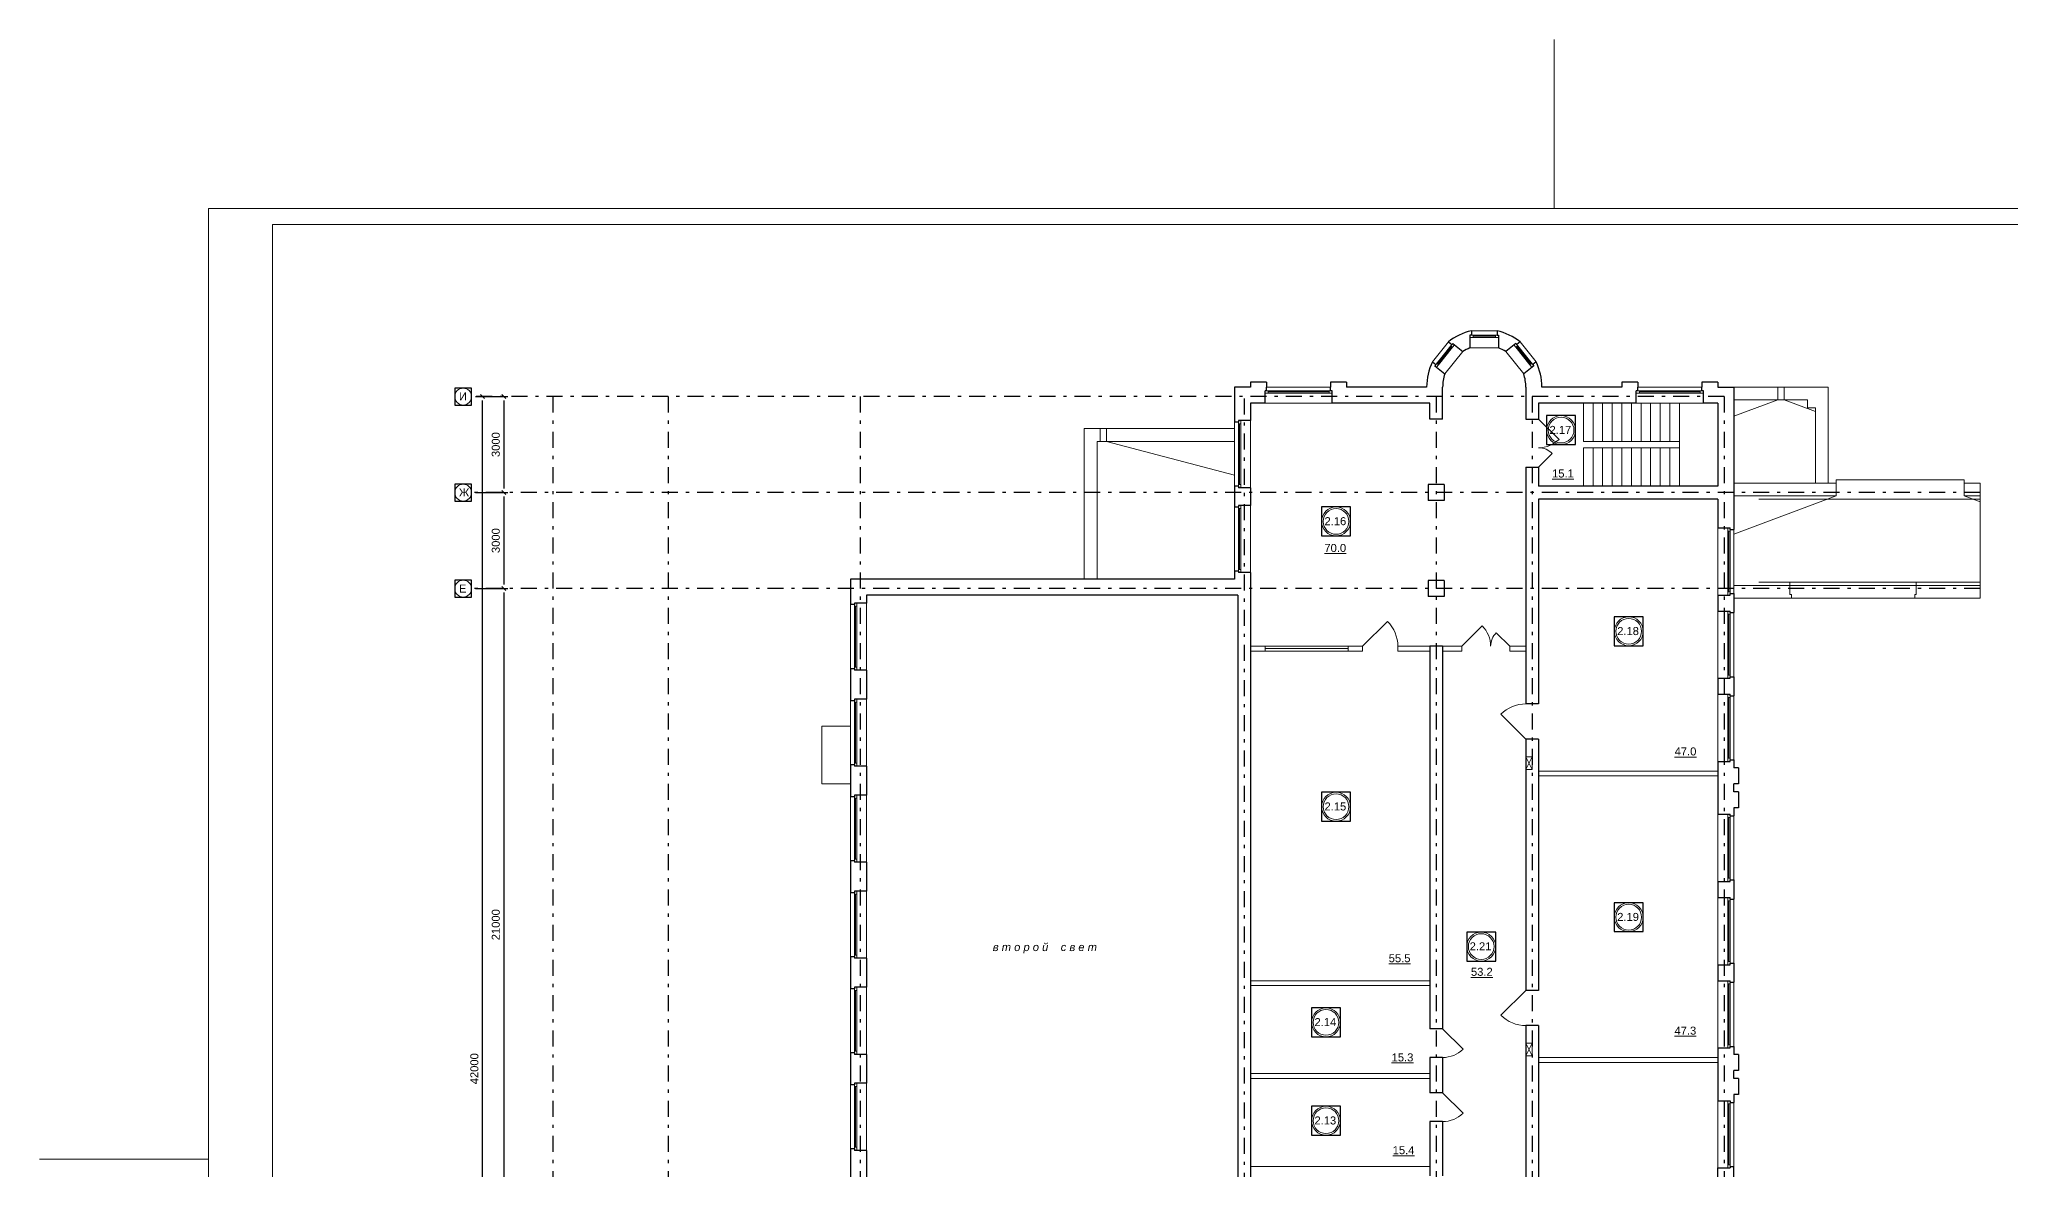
# Model space of a CAD drawing. Header units: metres. Extents: x -5.1 to 89.6, y -5.3 to 64.6.
# Drawn here: x -5.1 to 56.5, y 29.3 to 64.6 of the extents above; entities that cross this region are included whole.
import ezdxf
from ezdxf.enums import TextEntityAlignment as Align

# ---------------------------------------------------------------- set-up
doc = ezdxf.new("R2010")
doc.units = ezdxf.units.M
doc.header["$MEASUREMENT"] = 0
doc.linetypes.add('( Dashdot )', pattern=[1.001, 0.5, -0.25, 0.001, -0.25])
doc.linetypes.add('DGN Style 3', pattern=[9.681301, 6.915215, -2.766086])
doc.layers.get('DEFPOINTS').update_dxf_attribs({"lineweight": 0})
doc.layers.add('Level 50', color=7, linetype='Continuous', lineweight=0)
doc.layers.add('YOLO_TABLE', color=1, linetype='Continuous')
doc.styles.add('Standard_0', font='arial.ttf')
doc.styles.add('Style-Arial', font='arial.ttf')
doc.styles.add('Style-Arial IF', font='ariali.ttf')
doc.dimstyles.get("Standard").update_dxf_attribs({"dimtxt": 0.00018, "dimasz": 0.00018, "dimexe": 0.0002, "dimexo": 0.0625, "dimgap": 9e-05, "dimtad": 0, "dimtih": 1, "dimtoh": 1, "dimdec": 4, "dimlfac": 1000, "dimzin": 0, "dimdsep": 46, "dimtxsty": 'Standard_0', "dimcen": 9e-05, "dimadec": 0, "dimazin": 0, "dimtfac": 1, "dimtdec": 4, "dimtofl": 0, "dimtmove": 0, "dimatfit": 0, "dimfxl": 0.01, "dimfxlon": 1, "dimtolj": 1, "dimtzin": 0, "dimarcsym": 0})

# ---------------------------------------------------------------- blocks, each defined once
blk = doc.blocks.new('_Oblique-1')
at = {"color": 0, "linetype": 'ByBlock', "lineweight": -2}
blk.add_line((0.5, 0.5), (-0.5, -0.5), dxfattribs=at)
blk = doc.blocks.new('*D117')
at = {"color": 0, "linetype": 'Continuous', "lineweight": -2, "transparency": 16777216}
for p, q in [((8.575, 53.48), (9.583, 53.48)), ((9.458, 53.355), (9.458, 50.605)), ((8.575, 50.48), (9.583, 50.48))]:
    blk.add_line(p, q, dxfattribs=at)
at = {"layer": 'DEFPOINTS', "color": 0, "linetype": 'Continuous', "transparency": 16777216}
for p in [(8.45, 53.48), (8.45, 50.48), (9.458, 50.48)]:
    blk.add_point(p, dxfattribs=at)
at = {"color": 0, "linetype": 'Continuous', "lineweight": -2, "transparency": 16777216, "xscale": 0.125, "yscale": 0.125, "zscale": 0.125}
for p, rotation in [((9.458, 53.48), 90), ((9.458, 50.48), 270)]:
    blk.add_blockref('_Oblique-1', p, dxfattribs=dict(at, rotation=rotation))
at = {"color": 0, "linetype": 'Continuous', "lineweight": 0, "transparency": 16777216, "insert": (9.205, 51.98), "char_height": 0.25, "attachment_point": 5, "rotation": 90, "style": 'Style-Arial'}
blk.add_mtext('\\A1;3000', dxfattribs=at)
blk = doc.blocks.new('*D118')
at = {"color": 0, "linetype": 'Continuous', "lineweight": -2, "transparency": 16777216}
for p, q in [((8.575, 53.48), (8.913, 53.48)), ((8.788, 11.605), (8.788, 53.355)), ((8.575, 11.48), (8.913, 11.48))]:
    blk.add_line(p, q, dxfattribs=at)
at = {"layer": 'DEFPOINTS', "color": 0, "linetype": 'Continuous', "transparency": 16777216}
for p in [(8.45, 53.48), (8.788, 53.48), (8.45, 11.48)]:
    blk.add_point(p, dxfattribs=at)
at = {"color": 0, "linetype": 'Continuous', "lineweight": -2, "transparency": 16777216, "xscale": 0.125, "yscale": 0.125, "zscale": 0.125}
for p, rotation in [((8.788, 53.48), 90), ((8.788, 11.48), 270)]:
    blk.add_blockref('_Oblique-1', p, dxfattribs=dict(at, rotation=rotation))
at = {"color": 0, "linetype": 'Continuous', "lineweight": 0, "transparency": 16777216, "insert": (8.536, 32.48), "char_height": 0.25, "attachment_point": 5, "rotation": 90, "style": 'Style-Arial'}
blk.add_mtext('\\A1;42000', dxfattribs=at)
blk = doc.blocks.new('*D135')
at = {"color": 0, "linetype": 'Continuous', "lineweight": -2, "transparency": 16777216}
for p, q in [((8.575, 50.48), (9.583, 50.48)), ((9.458, 50.355), (9.458, 47.605)), ((8.575, 47.48), (9.583, 47.48))]:
    blk.add_line(p, q, dxfattribs=at)
at = {"layer": 'DEFPOINTS', "color": 0, "linetype": 'Continuous', "transparency": 16777216}
for p in [(8.45, 50.48), (8.45, 47.48), (9.458, 47.48)]:
    blk.add_point(p, dxfattribs=at)
at = {"color": 0, "linetype": 'Continuous', "lineweight": -2, "transparency": 16777216, "xscale": 0.125, "yscale": 0.125, "zscale": 0.125}
for p, rotation in [((9.458, 50.48), 90), ((9.458, 47.48), 270)]:
    blk.add_blockref('_Oblique-1', p, dxfattribs=dict(at, rotation=rotation))
at = {"color": 0, "linetype": 'Continuous', "lineweight": 0, "transparency": 16777216, "insert": (9.205, 48.98), "char_height": 0.25, "attachment_point": 5, "rotation": 90, "style": 'Style-Arial'}
blk.add_mtext('\\A1;3000', dxfattribs=at)
blk = doc.blocks.new('*D136')
at = {"color": 0, "linetype": 'Continuous', "lineweight": -2, "transparency": 16777216}
for p, q in [((8.575, 47.48), (9.583, 47.48)), ((9.458, 47.355), (9.458, 26.605)), ((8.575, 26.48), (9.583, 26.48))]:
    blk.add_line(p, q, dxfattribs=at)
at = {"layer": 'DEFPOINTS', "color": 0, "linetype": 'Continuous', "transparency": 16777216}
for p in [(8.45, 47.48), (8.45, 26.48), (9.458, 26.48)]:
    blk.add_point(p, dxfattribs=at)
at = {"color": 0, "linetype": 'Continuous', "lineweight": -2, "transparency": 16777216, "xscale": 0.125, "yscale": 0.125, "zscale": 0.125}
for p, rotation in [((9.458, 47.48), 90), ((9.458, 26.48), 270)]:
    blk.add_blockref('_Oblique-1', p, dxfattribs=dict(at, rotation=rotation))
at = {"color": 0, "linetype": 'Continuous', "lineweight": 0, "transparency": 16777216, "insert": (9.205, 36.98), "char_height": 0.25, "attachment_point": 5, "rotation": 90, "style": 'Style-Arial'}
blk.add_mtext('\\A1;21000', dxfattribs=at)

msp = doc.modelspace()

# ---------------------------------------------------------------- linework, layer by layer
at = {"color": 7, "linetype": 'Continuous', "lineweight": 0}
for p, q in [((42.28132138, 59.35202397), (42.28132138, 64.63951128)), ((39.69221794, 55.53477374), (40.49221794, 55.53477374)), ((38.97123029, 55.18810848), (38.4716723, 54.56325505)), ((39.1089764, 55.1419982), (38.54697365, 54.43903809)), ((38.63675574, 54.49528911), (39.07386899, 55.04203586)), ((39.42060597, 54.8928565), (38.85860323, 54.18989639)), ((39.64221794, 55.39839138), (40.54221794, 55.39839138)), ((39.64221794, 54.99941196), (40.54221794, 54.99941196)), ((39.74221794, 55.36339138), (40.44221794, 55.36339138)), ((40.76382991, 54.8928565), (41.32583266, 54.18989639)), ((41.07545949, 55.1419982), (41.63746223, 54.43903809)), ((41.1105669, 55.04203586), (41.54768015, 54.49528911)), ((41.2132056, 55.18810848), (41.71276359, 54.56325505)), ((35.29221794, 53.77978087), (33.29221794, 53.77978087)), ((35.24221794, 53.62478087), (33.34221794, 53.62478087)), ((46.89221794, 53.77978087), (44.89221794, 53.77978087)), ((46.84221794, 53.62478087), (44.94221794, 53.62478087)), ((35.34221794, 53.27978087), (33.24221794, 53.27978087)), ((43.49221794, 53.27978087), (43.49221794, 52.07978087)), ((43.79221794, 53.27978087), (43.79221794, 52.07978087)), ((44.09221794, 53.27978087), (44.09221794, 52.07978087)), ((44.39221794, 53.27978087), (44.39221794, 52.07978087)), ((44.69221794, 53.27978087), (44.69221794, 52.07978087)), ((46.94221794, 53.27978087), (44.84221794, 53.27978087)), ((44.99221794, 53.27978087), (44.99221794, 52.07978087)), ((45.29221794, 53.27978087), (45.29221794, 52.07978087)), ((45.59221794, 53.27978087), (45.59221794, 52.07978087)), ((45.89221794, 53.27978087), (45.89221794, 52.07978087)), ((32.29221794, 52.67978087), (32.29221794, 50.67978087)), ((32.44721794, 52.62978087), (32.44721794, 50.72978087)), ((32.79221794, 52.72978087), (32.79221794, 50.62978087)), ((43.49221794, 51.87978087), (43.49221794, 50.67978087)), ((43.79221794, 51.87978087), (43.79221794, 50.67978087)), ((44.09221794, 51.87978087), (44.09221794, 50.67978087)), ((44.39221794, 51.87978087), (44.39221794, 50.67978087)), ((44.69221794, 51.87978087), (44.69221794, 50.67978087)), ((44.99221794, 51.87978087), (44.99221794, 50.67978087)), ((45.29221794, 51.87978087), (45.29221794, 50.67978087)), ((45.59221794, 51.87978087), (45.59221794, 50.67978087)), ((45.89221794, 51.87978087), (45.89221794, 50.67978087)), ((32.29221794, 50.02978087), (32.29221794, 48.02978087)), ((32.44721794, 49.97978087), (32.44721794, 48.07978087)), ((32.79221794, 50.07978087), (32.79221794, 47.97978087)), ((47.39221794, 47.27978087), (47.39221794, 49.37978087)), ((47.73721794, 47.37978087), (47.73721794, 49.27978087)), ((47.89221794, 47.32978087), (47.89221794, 49.32978087)), ((20.29221794, 46.97978087), (20.29221794, 44.97978087)), ((20.44721794, 46.92978087), (20.44721794, 45.02978087)), ((20.79221794, 47.02978087), (20.79221794, 44.92978087)), ((47.39221794, 44.67978087), (47.39221794, 46.77978087)), ((47.73721794, 44.77978087), (47.73721794, 46.67978087)), ((47.89221794, 44.72978087), (47.89221794, 46.72978087)), ((33.24221794, 45.60478087), (35.84221794, 45.60478087)), ((20.29221794, 43.97978087), (20.29221794, 41.97978087)), ((20.44721794, 43.92978087), (20.44721794, 42.02978087)), ((20.79221794, 44.02978087), (20.79221794, 41.92978087)), ((47.39221794, 42.07978087), (47.39221794, 44.17978087)), ((47.73721794, 42.17978087), (47.73721794, 44.07978087)), ((47.89221794, 42.12978087), (47.89221794, 44.12978087)), ((20.29221794, 40.97978087), (20.29221794, 38.97978087)), ((20.44721794, 40.92978087), (20.44721794, 39.02978087)), ((20.79221794, 41.02978087), (20.79221794, 38.92978087)), ((47.39221794, 38.32978087), (47.39221794, 40.42978087)), ((47.73721794, 38.42978087), (47.73721794, 40.32978087)), ((47.89221794, 38.37978087), (47.89221794, 40.37978087)), ((20.29221794, 37.97978087), (20.29221794, 35.97978087)), ((20.44721794, 37.92978087), (20.44721794, 36.02978087)), ((20.79221794, 38.02978087), (20.79221794, 35.92978087)), ((47.39221794, 35.72978087), (47.39221794, 37.82978087)), ((47.73721794, 35.82978087), (47.73721794, 37.72978087)), ((47.89221794, 35.77978087), (47.89221794, 37.77978087)), ((47.39221794, 33.12978087), (47.39221794, 35.22978087)), ((47.73721794, 33.22978087), (47.73721794, 35.12978087)), ((47.89221794, 33.17978087), (47.89221794, 35.17978087)), ((20.29221794, 34.97978087), (20.29221794, 32.97978087)), ((20.44721794, 34.92978087), (20.44721794, 33.02978087)), ((20.79221794, 35.02978087), (20.79221794, 32.92978087)), ((20.79221794, 32.02978087), (20.79221794, 29.92978087)), ((20.29221794, 31.97978087), (20.29221794, 29.97978087)), ((20.44721794, 31.92978087), (20.44721794, 30.02978087)), ((47.39221794, 31.47978087), (47.39221794, 29.37978087)), ((47.89221794, 31.42978087), (47.89221794, 29.42978087)), ((47.73721794, 31.37978087), (47.73721794, 29.47978087)), ((0.23132138, 29.65202397), (-5.05616593, 29.65202397))]:
    msp.add_line(p, q, dxfattribs=at)
at = {"color": 7, "linetype": 'Continuous', "lineweight": 30}
for p, q in [((39.69221794, 55.53477374), (39.69221794, 55.39839138)), ((40.49221794, 55.53477374), (40.49221794, 55.39839138)), ((38.97123029, 55.18810848), (39.07775402, 55.10294486)), ((39.07775402, 55.10294486), (39.1089764, 55.1419982)), ((39.1089764, 55.1419982), (39.42060597, 54.8928565)), ((39.64221794, 55.39839138), (39.64221794, 54.99941196)), ((39.69221794, 55.39839138), (39.64221794, 55.39839138)), ((40.49221794, 55.39839138), (40.54221794, 55.39839138)), ((40.54221794, 55.39839138), (40.54221794, 54.99941196)), ((41.07545949, 55.1419982), (40.76382991, 54.8928565)), ((41.07545949, 55.1419982), (41.10668186, 55.10294486)), ((41.2132056, 55.18810848), (41.10668186, 55.10294486)), ((38.4716723, 54.56325505), (38.57819603, 54.47809143)), ((38.57819603, 54.47809143), (38.54697365, 54.43903809)), ((38.54697365, 54.43903809), (38.85860323, 54.18989639)), ((41.63746223, 54.43903809), (41.32583266, 54.18989639)), ((41.71276359, 54.56325505), (41.60623986, 54.47809143)), ((41.60623986, 54.47809143), (41.63746223, 54.43903809)), ((32.29221794, 53.77978087), (32.29221794, 52.67978087)), ((32.79221794, 53.77978087), (32.29221794, 53.77978087)), ((32.79221794, 53.92978087), (32.79221794, 53.77978087)), ((33.29221794, 53.92978087), (32.79221794, 53.92978087)), ((33.24221794, 53.27978087), (33.24221794, 53.65978087)), ((33.29221794, 53.65978087), (33.24221794, 53.65978087)), ((33.29221794, 53.92978087), (33.29221794, 53.77978087)), ((33.29221794, 53.65978087), (33.29221794, 53.77978087)), ((35.29221794, 53.92978087), (35.29221794, 53.77978087)), ((35.79221794, 53.92978087), (35.29221794, 53.92978087)), ((35.29221794, 53.65978087), (35.29221794, 53.77978087)), ((35.34221794, 53.65978087), (35.29221794, 53.65978087)), ((35.34221794, 53.27978087), (35.34221794, 53.65978087)), ((35.79221794, 53.92978087), (35.79221794, 53.77978087)), ((38.29221794, 53.77978087), (35.79221794, 53.77978087)), ((38.79221794, 52.77978087), (38.79221794, 53.77978087)), ((41.39221794, 53.77978087), (41.39221794, 52.77978087)), ((44.39221794, 53.77978087), (41.89221794, 53.77978087)), ((44.39221794, 53.92978087), (44.39221794, 53.77978087)), ((44.89221794, 53.92978087), (44.39221794, 53.92978087)), ((44.84221794, 53.27978087), (44.84221794, 53.65978087)), ((44.89221794, 53.65978087), (44.84221794, 53.65978087)), ((44.89221794, 53.92978087), (44.89221794, 53.77978087)), ((44.89221794, 53.65978087), (44.89221794, 53.77978087)), ((46.89221794, 53.92978087), (46.89221794, 53.77978087)), ((47.39221794, 53.92978087), (46.89221794, 53.92978087)), ((46.89221794, 53.65978087), (46.89221794, 53.77978087)), ((46.94221794, 53.65978087), (46.89221794, 53.65978087)), ((46.94221794, 53.65978087), (46.89221794, 53.65978087)), ((46.94221794, 53.27978087), (46.94221794, 53.65978087)), ((47.39221794, 53.92978087), (47.39221794, 53.77978087)), ((47.39221794, 53.77978087), (47.89221794, 53.77978087)), ((47.89221794, 53.77978087), (47.89221794, 49.32978087)), ((32.79221794, 53.27978087), (32.79221794, 52.72978087)), ((33.24221794, 53.27978087), (32.79221794, 53.27978087)), ((38.39221794, 53.27978087), (35.34221794, 53.27978087)), ((38.39221794, 52.77978087), (38.39221794, 53.27978087)), ((41.79221794, 53.27978087), (41.79221794, 52.77978087)), ((44.84221794, 53.27978087), (41.79221794, 53.27978087)), ((47.39221794, 53.27978087), (46.94221794, 53.27978087)), ((47.39221794, 53.27978087), (47.39221794, 50.67978087)), ((32.41221794, 52.67978087), (32.29221794, 52.67978087)), ((32.79221794, 52.72978087), (32.41221794, 52.72978087)), ((32.41221794, 52.72978087), (32.41221794, 52.67978087)), ((38.79221794, 52.77978087), (38.39221794, 52.77978087)), ((41.39221794, 52.77978087), (41.79221794, 52.77978087)), ((41.39221794, 51.27978087), (41.79221794, 51.27978087)), ((41.39221794, 51.27978087), (41.39221794, 43.87978087)), ((41.79221794, 51.27978087), (41.79221794, 50.67978087)), ((32.41221794, 50.67978087), (32.29221794, 50.67978087)), ((32.29221794, 50.67978087), (32.29221794, 50.02978087)), ((32.41221794, 50.67978087), (32.41221794, 50.62978087)), ((32.79221794, 50.62978087), (32.41221794, 50.62978087)), ((32.79221794, 50.62978087), (32.79221794, 50.07978087)), ((38.84221794, 50.72978087), (38.34221794, 50.72978087)), ((38.34221794, 50.72978087), (38.34221794, 50.22978087)), ((38.84221794, 50.72978087), (38.84221794, 50.22978087)), ((47.39221794, 50.67978087), (41.79221794, 50.67978087)), ((32.41221794, 50.02978087), (32.29221794, 50.02978087)), ((32.79221794, 50.07978087), (32.41221794, 50.07978087)), ((32.41221794, 50.07978087), (32.41221794, 50.02978087)), ((38.84221794, 50.22978087), (38.34221794, 50.22978087)), ((41.79221794, 50.27978087), (41.79221794, 43.87978087)), ((47.39221794, 50.27978087), (41.79221794, 50.27978087)), ((47.39221794, 50.27978087), (47.39221794, 49.37978087)), ((47.39221794, 49.37978087), (47.77221794, 49.37978087)), ((47.77221794, 49.32978087), (47.77221794, 49.37978087)), ((47.77221794, 49.32978087), (47.89221794, 49.32978087)), ((32.29221794, 47.77978087), (20.29221794, 47.77978087)), ((20.29221794, 47.77978087), (20.29221794, 46.97978087)), ((32.41221794, 48.02978087), (32.29221794, 48.02978087)), ((32.29221794, 48.02978087), (32.29221794, 47.77978087)), ((32.41221794, 48.02978087), (32.41221794, 47.97978087)), ((32.79221794, 47.97978087), (32.41221794, 47.97978087)), ((32.79221794, 47.97978087), (32.79221794, 26.67978087)), ((38.84221794, 47.72978087), (38.34221794, 47.72978087)), ((38.34221794, 47.72978087), (38.34221794, 47.22978087)), ((38.84221794, 47.72978087), (38.84221794, 47.22978087)), ((20.41221794, 46.97978087), (20.29221794, 46.97978087)), ((20.79221794, 47.02978087), (20.41221794, 47.02978087)), ((20.41221794, 47.02978087), (20.41221794, 46.97978087)), ((20.79221794, 47.27978087), (20.79221794, 47.02978087)), ((32.39221794, 47.27978087), (20.79221794, 47.27978087)), ((32.39221794, 47.27978087), (32.39221794, 23.67978087)), ((38.84221794, 47.22978087), (38.34221794, 47.22978087)), ((47.39221794, 47.27978087), (47.77221794, 47.27978087)), ((47.39221794, 47.27978087), (47.39221794, 46.77978087)), ((47.77221794, 47.32978087), (47.89221794, 47.32978087)), ((47.77221794, 47.27978087), (47.77221794, 47.32978087)), ((47.89221794, 47.32978087), (47.89221794, 46.72978087)), ((47.39221794, 46.77978087), (47.77221794, 46.77978087)), ((47.77221794, 46.72978087), (47.77221794, 46.77978087)), ((47.77221794, 46.72978087), (47.89221794, 46.72978087)), ((38.39221794, 45.67978087), (38.39221794, 33.72978087)), ((38.79221794, 45.67978087), (38.39221794, 45.67978087)), ((38.79221794, 45.67978087), (38.79221794, 33.72978087)), ((20.41221794, 44.97978087), (20.29221794, 44.97978087)), ((20.29221794, 44.97978087), (20.29221794, 43.97978087)), ((20.41221794, 44.97978087), (20.41221794, 44.92978087)), ((20.79221794, 44.92978087), (20.41221794, 44.92978087)), ((20.79221794, 44.92978087), (20.79221794, 44.02978087)), ((47.39221794, 44.67978087), (47.77221794, 44.67978087)), ((47.39221794, 44.67978087), (47.39221794, 44.17978087)), ((47.77221794, 44.72978087), (47.89221794, 44.72978087)), ((47.77221794, 44.67978087), (47.77221794, 44.72978087)), ((47.89221794, 44.72978087), (47.89221794, 44.12978087)), ((20.41221794, 43.97978087), (20.29221794, 43.97978087)), ((20.79221794, 44.02978087), (20.41221794, 44.02978087)), ((20.41221794, 44.02978087), (20.41221794, 43.97978087)), ((41.79221794, 43.87978087), (41.39221794, 43.87978087)), ((47.39221794, 44.17978087), (47.77221794, 44.17978087)), ((47.77221794, 44.12978087), (47.77221794, 44.17978087)), ((47.77221794, 44.12978087), (47.89221794, 44.12978087)), ((41.39221794, 42.77978087), (41.39221794, 34.92978087)), ((41.79221794, 42.77978087), (41.39221794, 42.77978087)), ((41.79221794, 42.77978087), (41.79221794, 34.92978087)), ((20.41221794, 41.97978087), (20.29221794, 41.97978087)), ((20.29221794, 41.97978087), (20.29221794, 40.97978087)), ((20.41221794, 41.97978087), (20.41221794, 41.92978087)), ((20.79221794, 41.92978087), (20.41221794, 41.92978087)), ((20.79221794, 41.92978087), (20.79221794, 41.02978087)), ((47.39221794, 42.07978087), (47.77221794, 42.07978087)), ((47.39221794, 42.07978087), (47.39221794, 40.42978087)), ((47.77221794, 42.12978087), (47.89221794, 42.12978087)), ((47.77221794, 42.07978087), (47.77221794, 42.12978087)), ((47.89221794, 42.12978087), (47.89221794, 41.87978087)), ((48.04221794, 41.87978087), (47.89221794, 41.87978087)), ((48.04221794, 41.37978087), (47.89221794, 41.37978087)), ((47.89221794, 41.12978087), (47.89221794, 41.37978087)), ((48.04221794, 41.87978087), (48.04221794, 41.37978087)), ((20.41221794, 40.97978087), (20.29221794, 40.97978087)), ((20.79221794, 41.02978087), (20.41221794, 41.02978087)), ((20.41221794, 41.02978087), (20.41221794, 40.97978087)), ((48.04221794, 41.12978087), (47.89221794, 41.12978087)), ((48.04221794, 41.12978087), (48.04221794, 40.62978087)), ((47.39221794, 40.42978087), (47.77221794, 40.42978087)), ((47.77221794, 40.37978087), (47.77221794, 40.42978087)), ((47.77221794, 40.37978087), (47.89221794, 40.37978087)), ((48.04221794, 40.62978087), (47.89221794, 40.62978087)), ((47.89221794, 40.62978087), (47.89221794, 40.37978087)), ((20.41221794, 38.97978087), (20.29221794, 38.97978087)), ((20.29221794, 38.97978087), (20.29221794, 37.97978087)), ((20.41221794, 38.97978087), (20.41221794, 38.92978087)), ((20.79221794, 38.92978087), (20.41221794, 38.92978087)), ((20.79221794, 38.92978087), (20.79221794, 38.02978087)), ((47.39221794, 38.32978087), (47.77221794, 38.32978087)), ((47.39221794, 38.32978087), (47.39221794, 37.82978087)), ((47.77221794, 38.37978087), (47.89221794, 38.37978087)), ((47.77221794, 38.32978087), (47.77221794, 38.37978087)), ((47.89221794, 38.37978087), (47.89221794, 37.77978087)), ((20.41221794, 37.97978087), (20.29221794, 37.97978087)), ((20.79221794, 38.02978087), (20.41221794, 38.02978087)), ((20.41221794, 38.02978087), (20.41221794, 37.97978087)), ((47.39221794, 37.82978087), (47.77221794, 37.82978087)), ((47.77221794, 37.77978087), (47.77221794, 37.82978087)), ((47.77221794, 37.77978087), (47.89221794, 37.77978087)), ((20.41221794, 35.97978087), (20.29221794, 35.97978087)), ((20.29221794, 35.97978087), (20.29221794, 34.97978087)), ((20.41221794, 35.97978087), (20.41221794, 35.92978087)), ((20.79221794, 35.92978087), (20.41221794, 35.92978087)), ((20.79221794, 35.92978087), (20.79221794, 35.02978087)), ((47.39221794, 35.72978087), (47.77221794, 35.72978087)), ((47.39221794, 35.72978087), (47.39221794, 35.22978087)), ((47.77221794, 35.77978087), (47.89221794, 35.77978087)), ((47.77221794, 35.72978087), (47.77221794, 35.77978087)), ((47.89221794, 35.77978087), (47.89221794, 35.17978087)), ((47.39221794, 35.22978087), (47.77221794, 35.22978087)), ((47.77221794, 35.17978087), (47.77221794, 35.22978087)), ((47.77221794, 35.17978087), (47.89221794, 35.17978087)), ((20.41221794, 34.97978087), (20.29221794, 34.97978087)), ((20.79221794, 35.02978087), (20.41221794, 35.02978087)), ((20.41221794, 35.02978087), (20.41221794, 34.97978087)), ((41.79221794, 34.92978087), (41.39221794, 34.92978087)), ((38.79221794, 33.72978087), (38.39221794, 33.72978087)), ((41.39221794, 33.82978087), (41.39221794, 25.77978087)), ((41.79221794, 33.82978087), (41.39221794, 33.82978087)), ((41.79221794, 33.82978087), (41.79221794, 25.77978087)), ((20.41221794, 32.97978087), (20.29221794, 32.97978087)), ((20.29221794, 32.97978087), (20.29221794, 31.97978087)), ((20.41221794, 32.97978087), (20.41221794, 32.92978087)), ((20.79221794, 32.92978087), (20.41221794, 32.92978087)), ((20.79221794, 32.92978087), (20.79221794, 32.02978087)), ((38.79221794, 32.82978087), (38.39221794, 32.82978087)), ((38.39221794, 32.82978087), (38.39221794, 31.72978087)), ((38.79221794, 32.82978087), (38.79221794, 31.72978087)), ((47.39221794, 33.12978087), (47.77221794, 33.12978087)), ((47.39221794, 33.12978087), (47.39221794, 31.47978087)), ((47.77221794, 33.17978087), (47.89221794, 33.17978087)), ((47.77221794, 33.12978087), (47.77221794, 33.17978087)), ((47.89221794, 33.17978087), (47.89221794, 32.92978087)), ((48.04221794, 32.92978087), (47.89221794, 32.92978087)), ((48.04221794, 32.92978087), (48.04221794, 32.42978087)), ((20.79221794, 32.02978087), (20.41221794, 32.02978087)), ((20.41221794, 32.02978087), (20.41221794, 31.97978087)), ((48.04221794, 32.42978087), (47.89221794, 32.42978087)), ((47.89221794, 32.17978087), (47.89221794, 32.42978087)), ((48.04221794, 32.17978087), (47.89221794, 32.17978087)), ((48.04221794, 32.17978087), (48.04221794, 31.67978087)), ((20.41221794, 31.97978087), (20.29221794, 31.97978087)), ((38.79221794, 31.72978087), (38.39221794, 31.72978087)), ((47.39221794, 31.47978087), (47.77221794, 31.47978087)), ((47.77221794, 31.47978087), (47.77221794, 31.42978087)), ((47.77221794, 31.42978087), (47.89221794, 31.42978087)), ((48.04221794, 31.67978087), (47.89221794, 31.67978087)), ((47.89221794, 31.67978087), (47.89221794, 31.42978087)), ((38.79221794, 30.82978087), (38.39221794, 30.82978087)), ((38.39221794, 30.82978087), (38.39221794, 29.12978087)), ((38.79221794, 30.82978087), (38.79221794, 29.12978087)), ((20.41221794, 29.97978087), (20.29221794, 29.97978087)), ((20.29221794, 29.97978087), (20.29221794, 28.97978087)), ((20.41221794, 29.97978087), (20.41221794, 29.92978087)), ((20.79221794, 29.92978087), (20.41221794, 29.92978087)), ((20.79221794, 29.92978087), (20.79221794, 29.02978087)), ((47.39221794, 29.37978087), (47.77221794, 29.37978087)), ((47.39221794, 28.87978087), (47.39221794, 29.37978087)), ((47.77221794, 29.42978087), (47.89221794, 29.42978087)), ((47.77221794, 29.42978087), (47.77221794, 29.37978087)), ((47.89221794, 28.82978087), (47.89221794, 29.42978087))]:
    msp.add_line(p, q, dxfattribs=at)
at = {"color": 7, "linetype": 'Continuous', "lineweight": 13}
for p, q in [((47.89221794, 53.77978087), (49.26721794, 53.77978087)), ((49.26721794, 53.77978087), (49.26721794, 53.37978087)), ((49.46721794, 53.77978087), (49.46721794, 53.37978087)), ((49.46721794, 53.77978087), (50.84221794, 53.77978087)), ((50.84221794, 53.77978087), (50.84221794, 50.77978087)), ((43.19221794, 53.27978087), (43.19221794, 52.07978087)), ((46.19221794, 53.27978087), (46.19221794, 53.00478087)), ((46.19221794, 51.50478087), (46.19221794, 53.00478087)), ((49.26721794, 53.37978087), (47.89221794, 52.86415587)), ((47.89221794, 53.37978087), (49.26721794, 53.37978087)), ((49.46721794, 53.37978087), (50.44221794, 53.01415587)), ((49.46721794, 53.37978087), (50.19221794, 53.37978087)), ((50.19221794, 53.37978087), (50.19221794, 53.12978087)), ((50.19221794, 53.12978087), (50.44221794, 53.12978087)), ((50.44221794, 53.12978087), (50.44221794, 50.77978087)), ((27.59221794, 52.47978087), (28.09221794, 52.47978087)), ((27.59221794, 52.47978087), (27.59221794, 47.77978087)), ((28.09221794, 52.47978087), (28.09221794, 52.07978087)), ((28.29221794, 52.47978087), (32.29221794, 52.47978087)), ((28.29221794, 52.47978087), (28.29221794, 52.07978087)), ((41.79221794, 52.77978087), (42.42861405, 52.14338476)), ((27.99221794, 52.07978087), (27.99221794, 47.77978087)), ((27.99221794, 52.07978087), (28.09221794, 52.07978087)), ((28.29221794, 52.07978087), (32.29221794, 51.02978087)), ((28.29221794, 52.07978087), (32.29221794, 52.07978087)), ((43.19221794, 52.07978087), (46.19221794, 52.07978087)), ((43.19221794, 51.87978087), (43.19221794, 50.67978087)), ((43.19221794, 51.87978087), (46.19221794, 51.87978087)), ((41.79221794, 51.27978087), (42.21648201, 51.70404493)), ((46.19221794, 51.50478087), (46.19221794, 50.67978087)), ((51.09221794, 50.77978087), (47.89221794, 50.77978087)), ((51.09221794, 50.77978087), (51.09221794, 50.37978087)), ((55.09221794, 50.77978087), (55.09221794, 50.87978087)), ((55.59221794, 50.77978087), (55.09221794, 50.77978087)), ((55.09221794, 50.77978087), (55.09221794, 50.37978087)), ((55.59221794, 50.77978087), (55.59221794, 50.52978087)), ((55.59221794, 47.42978087), (55.59221794, 50.52978087)), ((51.09221794, 50.37978087), (47.89221794, 49.17978087)), ((51.09221794, 50.37978087), (47.89221794, 50.37978087)), ((55.09221794, 50.37978087), (55.59221794, 50.19228087)), ((55.59221794, 50.37978087), (55.09221794, 50.37978087)), ((55.59221794, 47.57978087), (47.89221794, 47.57978087)), ((55.59221794, 47.42978087), (55.59221794, 47.17978087)), ((55.59221794, 47.17978087), (47.89221794, 47.17978087)), ((36.29221794, 45.67978087), (37.0700354, 46.45759833)), ((39.39221794, 45.67978087), (40.02861405, 46.31617697)), ((33.24221794, 45.67978087), (32.79221794, 45.67978087)), ((33.24221794, 45.67978087), (33.24221794, 45.52978087)), ((36.29221794, 45.67978087), (35.84221794, 45.67978087)), ((35.84221794, 45.67978087), (35.84221794, 45.52978087)), ((36.29221794, 45.67978087), (36.29221794, 45.52978087)), ((38.39221794, 45.67978087), (37.39221794, 45.67978087)), ((37.39221794, 45.67978087), (37.39221794, 45.52978087)), ((39.39221794, 45.67978087), (38.79221794, 45.67978087)), ((39.39221794, 45.67978087), (39.39221794, 45.52978087)), ((40.89221794, 45.67978087), (40.46795388, 46.10404493)), ((41.39221794, 45.67978087), (40.89221794, 45.67978087)), ((40.89221794, 45.67978087), (40.89221794, 45.52978087)), ((33.24221794, 45.52978087), (32.79221794, 45.52978087)), ((36.29221794, 45.52978087), (35.84221794, 45.52978087)), ((38.39221794, 45.52978087), (37.39221794, 45.52978087)), ((39.39221794, 45.52978087), (38.79221794, 45.52978087)), ((41.39221794, 45.52978087), (40.89221794, 45.52978087)), ((41.39221794, 42.77978087), (40.61440048, 43.55759833)), ((41.39221794, 41.82978087), (41.59221794, 42.22978087)), ((41.39221794, 42.22978087), (41.59221794, 41.82978087)), ((47.39221794, 41.77978087), (41.79221794, 41.77978087)), ((47.39221794, 41.62978087), (41.79221794, 41.62978087)), ((38.39221794, 35.22978087), (32.79221794, 35.22978087)), ((38.39221794, 35.07978087), (32.79221794, 35.07978087)), ((38.79221794, 33.72978087), (39.42861405, 33.09338476)), ((41.39221794, 32.87978087), (41.59221794, 33.27978087)), ((41.39221794, 33.27978087), (41.59221794, 32.87978087)), ((47.39221794, 32.82978087), (41.79221794, 32.82978087)), ((47.39221794, 32.67978087), (41.79221794, 32.67978087)), ((38.39221794, 32.32978087), (32.79221794, 32.32978087)), ((38.39221794, 32.17978087), (32.79221794, 32.17978087)), ((38.79221794, 31.72978087), (39.42861405, 31.09338476)), ((38.39221794, 29.42978087), (32.79221794, 29.42978087))]:
    msp.add_line(p, q, dxfattribs=at)
at = {"color": 7, "linetype": 'DGN Style 3', "lineweight": 0}
for p, q in [((49.26721794, 53.77978087), (49.46721794, 53.77978087)), ((49.26721794, 53.37978087), (49.46721794, 53.37978087)), ((28.09221794, 52.47978087), (28.29221794, 52.47978087)), ((28.09221794, 52.07978087), (28.29221794, 52.07978087)), ((55.59221794, 50.27978087), (47.89221794, 50.27978087)), ((55.59221794, 47.67978087), (47.89221794, 47.67978087)), ((49.64221794, 47.67978087), (49.64221794, 47.29978087)), ((49.69221794, 47.29978087), (49.64221794, 47.29978087)), ((49.69221794, 47.29978087), (49.69221794, 47.17978087)), ((53.59221794, 47.29978087), (53.54221794, 47.29978087))]:
    msp.add_line(p, q, dxfattribs=at)
at = {"color": 1, "linetype": '( Dashdot )'}
for p, q in [((47.59221794, 53.47978087), (8.45028264, 53.47978087)), ((10.99221794, 53.47978087), (10.99221794, 5.46790285)), ((14.59221794, 53.47978087), (14.59221794, 5.46790285)), ((20.59221794, 53.47978087), (20.59221794, 5.46790285)), ((32.59221794, 53.42311586), (32.59221794, 5.46790285)), ((38.59221794, 53.47978087), (38.59221794, 5.46790285)), ((41.59221794, 53.47978087), (41.59221794, 5.46790285)), ((47.59221794, 53.47978087), (47.59221794, 5.46790285)), ((55.59221794, 50.47978087), (8.45028264, 50.47978087)), ((55.59221794, 47.47978087), (8.45028264, 47.47978087))]:
    msp.add_line(p, q, dxfattribs=at)
at = {"color": 7, "linetype": 'Continuous', "lineweight": 13, "extrusion": (0, 0, -1)}
msp.add_line((41.39221794, 34.92978087), (40.61440048, 34.15196341), dxfattribs=at)
at = {"color": 7, "linetype": 'Continuous', "lineweight": 0, "flags": 128}
for points in [[(84.33132138, 59.35202397), (84.33132138, -0.04797603), (0.23132138, -0.04797603), (0.23132138, 59.35202397), (84.33132138, 59.35202397)], [(38.6094184, 54.51714477), (38.66409308, 54.47343344), (39.10120632, 55.0201802), (39.04653165, 55.06389152), (38.6094184, 54.51714477)], [(39.74221794, 55.39839138), (39.74221794, 55.32839138), (40.44221794, 55.32839138), (40.44221794, 55.39839138), (39.74221794, 55.39839138)], [(41.13790424, 55.06389152), (41.08322956, 55.0201802), (41.52034281, 54.47343344), (41.57501748, 54.51714477), (41.13790424, 55.06389152)], [(33.34221794, 53.65978087), (33.34221794, 53.58978087), (35.24221794, 53.58978087), (35.24221794, 53.65978087), (33.34221794, 53.65978087)], [(44.94221794, 53.65978087), (44.94221794, 53.58978087), (46.84221794, 53.58978087), (46.84221794, 53.65978087), (44.94221794, 53.65978087)], [(32.41221794, 50.72978087), (32.48221794, 50.72978087), (32.48221794, 52.62978087), (32.41221794, 52.62978087), (32.41221794, 50.72978087)], [(32.41221794, 48.07978087), (32.48221794, 48.07978087), (32.48221794, 49.97978087), (32.41221794, 49.97978087), (32.41221794, 48.07978087)], [(47.77221794, 49.27978087), (47.70221794, 49.27978087), (47.70221794, 47.37978087), (47.77221794, 47.37978087), (47.77221794, 49.27978087)], [(20.41221794, 45.02978087), (20.48221794, 45.02978087), (20.48221794, 46.92978087), (20.41221794, 46.92978087), (20.41221794, 45.02978087)], [(47.77221794, 46.67978087), (47.70221794, 46.67978087), (47.70221794, 44.77978087), (47.77221794, 44.77978087), (47.77221794, 46.67978087)], [(33.24221794, 45.67978087), (35.84221794, 45.67978087), (35.84221794, 45.52978087), (33.24221794, 45.52978087), (33.24221794, 45.67978087)], [(20.41221794, 42.02978087), (20.48221794, 42.02978087), (20.48221794, 43.92978087), (20.41221794, 43.92978087), (20.41221794, 42.02978087)], [(47.77221794, 44.07978087), (47.70221794, 44.07978087), (47.70221794, 42.17978087), (47.77221794, 42.17978087), (47.77221794, 44.07978087)], [(20.41221794, 39.02978087), (20.48221794, 39.02978087), (20.48221794, 40.92978087), (20.41221794, 40.92978087), (20.41221794, 39.02978087)], [(47.77221794, 40.32978087), (47.70221794, 40.32978087), (47.70221794, 38.42978087), (47.77221794, 38.42978087), (47.77221794, 40.32978087)], [(20.41221794, 36.02978087), (20.48221794, 36.02978087), (20.48221794, 37.92978087), (20.41221794, 37.92978087), (20.41221794, 36.02978087)], [(47.77221794, 37.72978087), (47.70221794, 37.72978087), (47.70221794, 35.82978087), (47.77221794, 35.82978087), (47.77221794, 37.72978087)], [(47.77221794, 35.12978087), (47.70221794, 35.12978087), (47.70221794, 33.22978087), (47.77221794, 33.22978087), (47.77221794, 35.12978087)], [(20.41221794, 33.02978087), (20.48221794, 33.02978087), (20.48221794, 34.92978087), (20.41221794, 34.92978087), (20.41221794, 33.02978087)], [(20.41221794, 30.02978087), (20.48221794, 30.02978087), (20.48221794, 31.92978087), (20.41221794, 31.92978087), (20.41221794, 30.02978087)], [(47.77221794, 29.47978087), (47.70221794, 29.47978087), (47.70221794, 31.37978087), (47.77221794, 31.37978087), (47.77221794, 29.47978087)]]:
    msp.add_lwpolyline(points, close=True, dxfattribs=at)
at = {"color": 7, "linetype": 'Continuous', "lineweight": 13, "flags": 128}
for points in [[(39.16365107, 55.09828687), (39.10120632, 55.0201802), (39.04653165, 55.06389152), (39.1089764, 55.1419982), (39.16365107, 55.09828687)], [(39.74221794, 55.32839138), (39.64221794, 55.32839138), (39.64221794, 55.39839138), (39.74221794, 55.39839138), (39.74221794, 55.32839138)], [(40.54221794, 55.32839138), (40.44221794, 55.32839138), (40.44221794, 55.39839138), (40.54221794, 55.39839138), (40.54221794, 55.32839138)], [(41.08322956, 55.0201802), (41.02078481, 55.09828687), (41.07545949, 55.1419982), (41.13790424, 55.06389152), (41.08322956, 55.0201802)], [(38.66409308, 54.47343344), (38.60164833, 54.39532676), (38.54697365, 54.43903809), (38.6094184, 54.51714477), (38.66409308, 54.47343344)], [(41.58278756, 54.39532676), (41.52034281, 54.47343344), (41.57501748, 54.51714477), (41.63746223, 54.43903809), (41.58278756, 54.39532676)], [(33.34221794, 53.58978087), (33.24221794, 53.58978087), (33.24221794, 53.65978087), (33.34221794, 53.65978087), (33.34221794, 53.58978087)], [(35.34221794, 53.58978087), (35.24221794, 53.58978087), (35.24221794, 53.65978087), (35.34221794, 53.65978087), (35.34221794, 53.58978087)], [(44.94221794, 53.58978087), (44.84221794, 53.58978087), (44.84221794, 53.65978087), (44.94221794, 53.65978087), (44.94221794, 53.58978087)], [(46.94221794, 53.58978087), (46.84221794, 53.58978087), (46.84221794, 53.65978087), (46.94221794, 53.65978087), (46.94221794, 53.58978087)], [(32.48221794, 52.72978087), (32.48221794, 52.62978087), (32.41221794, 52.62978087), (32.41221794, 52.72978087), (32.48221794, 52.72978087)], [(32.48221794, 50.72978087), (32.48221794, 50.62978087), (32.41221794, 50.62978087), (32.41221794, 50.72978087), (32.48221794, 50.72978087)], [(32.48221794, 50.07978087), (32.48221794, 49.97978087), (32.41221794, 49.97978087), (32.41221794, 50.07978087), (32.48221794, 50.07978087)], [(47.70221794, 49.27978087), (47.70221794, 49.37978087), (47.77221794, 49.37978087), (47.77221794, 49.27978087), (47.70221794, 49.27978087)], [(32.48221794, 48.07978087), (32.48221794, 47.97978087), (32.41221794, 47.97978087), (32.41221794, 48.07978087), (32.48221794, 48.07978087)], [(20.48221794, 47.02978087), (20.48221794, 46.92978087), (20.41221794, 46.92978087), (20.41221794, 47.02978087), (20.48221794, 47.02978087)], [(47.70221794, 47.27978087), (47.70221794, 47.37978087), (47.77221794, 47.37978087), (47.77221794, 47.27978087), (47.70221794, 47.27978087)], [(47.70221794, 46.67978087), (47.70221794, 46.77978087), (47.77221794, 46.77978087), (47.77221794, 46.67978087), (47.70221794, 46.67978087)], [(20.48221794, 45.02978087), (20.48221794, 44.92978087), (20.41221794, 44.92978087), (20.41221794, 45.02978087), (20.48221794, 45.02978087)], [(47.70221794, 44.67978087), (47.70221794, 44.77978087), (47.77221794, 44.77978087), (47.77221794, 44.67978087), (47.70221794, 44.67978087)], [(20.48221794, 44.02978087), (20.48221794, 43.92978087), (20.41221794, 43.92978087), (20.41221794, 44.02978087), (20.48221794, 44.02978087)], [(47.70221794, 44.07978087), (47.70221794, 44.17978087), (47.77221794, 44.17978087), (47.77221794, 44.07978087), (47.70221794, 44.07978087)], [(20.29221794, 43.17978087), (20.29221794, 41.37978087), (19.39221794, 41.37978087), (19.39221794, 43.17978087), (20.29221794, 43.17978087)], [(20.48221794, 42.02978087), (20.48221794, 41.92978087), (20.41221794, 41.92978087), (20.41221794, 42.02978087), (20.48221794, 42.02978087)], [(41.39221794, 41.82978087), (41.59221794, 41.82978087), (41.59221794, 42.22978087), (41.39221794, 42.22978087), (41.39221794, 41.82978087)], [(47.70221794, 42.07978087), (47.70221794, 42.17978087), (47.77221794, 42.17978087), (47.77221794, 42.07978087), (47.70221794, 42.07978087)], [(20.48221794, 41.02978087), (20.48221794, 40.92978087), (20.41221794, 40.92978087), (20.41221794, 41.02978087), (20.48221794, 41.02978087)], [(47.70221794, 40.32978087), (47.70221794, 40.42978087), (47.77221794, 40.42978087), (47.77221794, 40.32978087), (47.70221794, 40.32978087)], [(20.48221794, 39.02978087), (20.48221794, 38.92978087), (20.41221794, 38.92978087), (20.41221794, 39.02978087), (20.48221794, 39.02978087)], [(47.70221794, 38.32978087), (47.70221794, 38.42978087), (47.77221794, 38.42978087), (47.77221794, 38.32978087), (47.70221794, 38.32978087)], [(20.48221794, 38.02978087), (20.48221794, 37.92978087), (20.41221794, 37.92978087), (20.41221794, 38.02978087), (20.48221794, 38.02978087)], [(47.70221794, 37.72978087), (47.70221794, 37.82978087), (47.77221794, 37.82978087), (47.77221794, 37.72978087), (47.70221794, 37.72978087)], [(20.48221794, 36.02978087), (20.48221794, 35.92978087), (20.41221794, 35.92978087), (20.41221794, 36.02978087), (20.48221794, 36.02978087)], [(47.70221794, 35.72978087), (47.70221794, 35.82978087), (47.77221794, 35.82978087), (47.77221794, 35.72978087), (47.70221794, 35.72978087)], [(47.70221794, 35.12978087), (47.70221794, 35.22978087), (47.77221794, 35.22978087), (47.77221794, 35.12978087), (47.70221794, 35.12978087)], [(20.48221794, 35.02978087), (20.48221794, 34.92978087), (20.41221794, 34.92978087), (20.41221794, 35.02978087), (20.48221794, 35.02978087)], [(41.39221794, 32.87978087), (41.59221794, 32.87978087), (41.59221794, 33.27978087), (41.39221794, 33.27978087), (41.39221794, 32.87978087)], [(20.48221794, 33.02978087), (20.48221794, 32.92978087), (20.41221794, 32.92978087), (20.41221794, 33.02978087), (20.48221794, 33.02978087)], [(47.70221794, 33.12978087), (47.70221794, 33.22978087), (47.77221794, 33.22978087), (47.77221794, 33.12978087), (47.70221794, 33.12978087)], [(20.48221794, 32.02978087), (20.48221794, 31.92978087), (20.41221794, 31.92978087), (20.41221794, 32.02978087), (20.48221794, 32.02978087)], [(47.70221794, 31.47978087), (47.70221794, 31.37978087), (47.77221794, 31.37978087), (47.77221794, 31.47978087), (47.70221794, 31.47978087)], [(20.48221794, 30.02978087), (20.48221794, 29.92978087), (20.41221794, 29.92978087), (20.41221794, 30.02978087), (20.48221794, 30.02978087)], [(47.70221794, 29.47978087), (47.70221794, 29.37978087), (47.77221794, 29.37978087), (47.77221794, 29.47978087), (47.70221794, 29.47978087)]]:
    msp.add_lwpolyline(points, close=True, dxfattribs=at)
msp.add_lwpolyline([(51.09221794, 50.77978087), (51.09221794, 50.87978087), (55.09221794, 50.87978087)], dxfattribs=at)
at = {"color": 7, "linetype": 'DGN Style 3', "lineweight": 0, "flags": 128}
for points in [[(53.59221794, 47.67978087), (53.59221794, 47.29978087)], [(53.54221794, 47.29978087), (53.54221794, 47.17978087)]]:
    msp.add_lwpolyline(points, dxfattribs=at)
at = {"color": 7, "linetype": 'Continuous', "lineweight": 13}
for centre, radius in [((8.18692719, 53.47978087), 0.26335544), ((42.49254195, 52.43250815), 0.45201344), ((42.49254195, 52.43250815), 0.40201344), ((8.18692719, 50.47978087), 0.26335544), ((35.46128394, 49.57992897), 0.45201344), ((35.46128394, 49.57992897), 0.40201344), ((8.18692719, 47.47978087), 0.26335544), ((44.60687539, 46.14713128), 0.45201344), ((44.60687539, 46.14713128), 0.40201344), ((35.46128394, 40.66706978), 0.45201344), ((35.46128394, 40.66706978), 0.40201344), ((44.60687539, 37.21629667), 0.45201344), ((44.60687539, 37.21629667), 0.40201344), ((39.99745474, 36.29728778), 0.45201344), ((39.99745474, 36.29728778), 0.40201344), ((35.14703387, 33.92925776), 0.45201344), ((35.14703387, 33.92925776), 0.40201344), ((35.14703387, 30.85628241), 0.45201344), ((35.14703387, 30.85628241), 0.40201344)]:
    msp.add_circle(centre, radius, dxfattribs=at)
at = {"color": 7, "linetype": 'Continuous', "lineweight": 30}
for radius, start, end in [(1.8, 102.8395884069, 128.5187652207), (1.8, 51.4812347793, 77.1604115931), (1.3, 110.2522467422, 121.1061068854), (1.3, 58.8938931146, 69.7477532578), (1.8, 154.1979420345, 180), (1.8, 0, 25.8020579655), (1.3, 161.6106003698, 180), (1.3, 0, 18.3893996302)]:
    msp.add_arc((40.09221794, 53.77978087), radius, start, end, dxfattribs=at)
at = {"color": 7, "linetype": 'Continuous', "lineweight": 0}
for centre, radius, start, end in [((41.79221794, 52.77978087), 0.9, 270, 315), ((41.79221794, 51.27978087), 0.6, 45, 90), ((36.29221794, 45.67978087), 1.1, 0, 45), ((39.39221794, 45.67978087), 0.9, 0, 45), ((40.89221794, 45.67978087), 0.6, 135, 180), ((41.39221794, 42.77978087), 1.1, 90, 135), ((38.79221794, 33.72978087), 0.9, 270, 315), ((38.79221794, 31.72978087), 0.9, 270, 315)]:
    msp.add_arc(centre, radius, start, end, dxfattribs=at)
at = {"color": 7, "linetype": 'Continuous', "lineweight": 0, "extrusion": (0, 0, -1)}
msp.add_arc((-41.39221794, 34.92978087), 1.1, 270, 315, dxfattribs=at)
at = {"layer": 'Level 50', "color": 7, "linetype": 'Continuous', "lineweight": 13}
for p, q in [((2.23132138, 58.85202397), (2.23132138, 0.45202397)), ((83.83132138, 58.85202397), (2.23132138, 58.85202397))]:
    msp.add_line(p, q, dxfattribs=at)
at = {"layer": 'YOLO_TABLE'}
for points in [[(7.92357175, 53.21642542), (8.45028264, 53.21642542), (8.45028264, 53.74313631), (7.92357175, 53.74313631)], [(42.04052851, 51.98049471), (42.9445554, 51.98049471), (42.9445554, 52.88452159), (42.04052851, 52.88452159)], [(7.92357175, 50.21642542), (8.45028264, 50.21642542), (8.45028264, 50.74313631), (7.92357175, 50.74313631)], [(35.0092705, 49.12791552), (35.91329739, 49.12791552), (35.91329739, 50.03194241), (35.0092705, 50.03194241)], [(7.92357175, 47.21642542), (8.45028264, 47.21642542), (8.45028264, 47.74313631), (7.92357175, 47.74313631)], [(44.15486195, 45.69511783), (45.05888884, 45.69511783), (45.05888884, 46.59914472), (44.15486195, 46.59914472)], [(35.0092705, 40.21505634), (35.91329739, 40.21505634), (35.91329739, 41.11908322), (35.0092705, 41.11908322)], [(44.15486195, 36.76428323), (45.05888884, 36.76428323), (45.05888884, 37.66831011), (44.15486195, 37.66831011)], [(39.5454413, 35.84527434), (40.44946818, 35.84527434), (40.44946818, 36.74930122), (39.5454413, 36.74930122)], [(34.69502043, 33.47724432), (35.59904731, 33.47724432), (35.59904731, 34.3812712), (34.69502043, 34.3812712)], [(34.69502043, 30.40426897), (35.59904731, 30.40426897), (35.59904731, 31.30829585), (34.69502043, 31.30829585)]]:
    msp.add_lwpolyline(points, close=True, dxfattribs=at)

# ---------------------------------------------------------------- texts
at = {"color": 7, "linetype": 'Continuous', "lineweight": 30, "style": 'Style-Arial'}
for s, p in [('И', (8.05283569, 53.6090435)), ('Ж', (8.05283569, 50.6090435)), ('Е', (8.05283569, 47.6090435))]:
    msp.add_text(s, height=0.25, dxfattribs=at).set_placement(p, align=Align.TOP_LEFT)
at = {"color": 7, "linetype": 'Continuous', "lineweight": 13, "style": 'Style-Arial'}
for s, p in [('2.17', (42.13186358, 52.56525779)), ('%%u15.1%%U', (42.21121191, 51.20300333)), ('2.16', (35.10060557, 49.7126786)), ('%%u70.0%%U', (35.09692003, 48.87612161)), ('2.18', (44.24619702, 46.27988091)), ('%%u47.0%%U', (46.04099107, 42.51978896)), ('2.15', (35.10060557, 40.79981942)), ('2.19', (44.24619702, 37.34904631)), ('2.21', (39.63677637, 36.43003742)), ('%%u55.5%%U', (37.10691302, 36.05738164)), ('%%u53.2%%U', (39.67614551, 35.63349335)), ('2.14', (34.78635549, 34.0620074)), ('%%u47.3%%U', (46.03687782, 33.79512227)), ('%%u15.3%%U', (37.1976622, 32.95970799)), ('2.13', (34.78635549, 30.98903205)), ('%%u15.4%%U', (37.23108434, 30.06096058))]:
    msp.add_text(s, height=0.25, dxfattribs=at).set_placement(p, align=Align.TOP_LEFT)
at = {"color": 7, "linetype": 'Continuous', "lineweight": 13, "insert": (24.73467867, 36.4067768), "char_height": 0.25, "attachment_point": 1, "line_spacing_factor": 0.6, "style": 'Style-Arial IF'}
msp.add_mtext('в т о р о й    с в е т', dxfattribs=at)

# ---------------------------------------------------------------- dimensions: what is measured, and where the dimension line sits
at = {"color": 5, "linetype": 'Continuous', "lineweight": 0}
for base, p1, p2, angle, picture, middle in [((8.78831392, 53.47978087), (8.45028264, 11.47978087), (8.45028264, 53.47978087), 90, '*D118', (8.53567067, 32.47978087)), ((9.45757761, 50.47978087), (8.45028264, 53.47978087), (8.45028264, 50.47978087), 270, '*D117', (9.20484909, 51.97978087)), ((9.45757761, 47.47978087), (8.45028264, 50.47978087), (8.45028264, 47.47978087), 270, '*D135', (9.20484909, 48.97978087)), ((9.45757761, 26.47978087), (8.45028264, 47.47978087), (8.45028264, 26.47978087), 270, '*D136', (9.20493436, 36.97978087))]:
    dim = msp.add_linear_dim(base=base, p1=p1, p2=p2, angle=angle, dimstyle='Standard', override={"dimtxt": 0.25, "dimasz": 0.125, "dimexe": 0.125, "dimexo": 0.125, "dimgap": 0.125, "dimtad": 1, "dimtih": 0, "dimtoh": 0, "dimzin": 11, "dimtxsty": 'Style-Arial', "dimblk": '_Oblique-1', "dimfxlon": 0, "dimfrac": 2, "dimtzin": 11}, dxfattribs=at)
    dim.commit()
    dim.dimension.update_dxf_attribs({"geometry": picture, "text_midpoint": middle})

doc.saveas('drawing.dxf')
